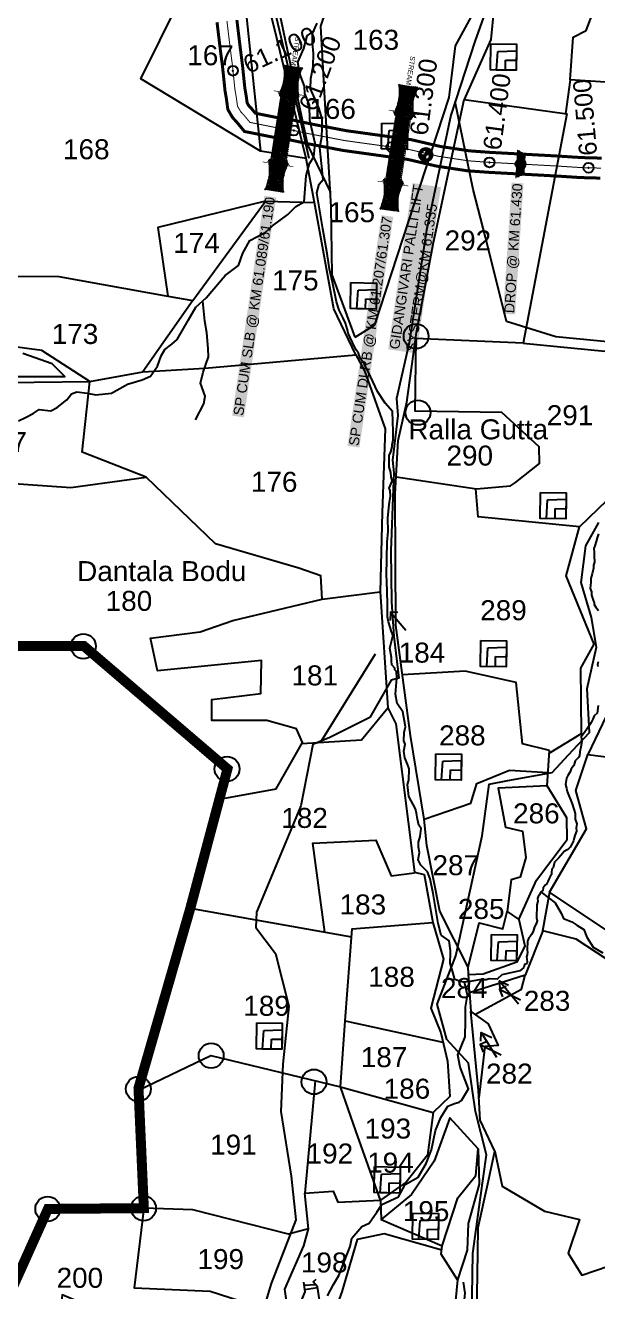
# Model space of a CAD drawing. Header units: inches. Extents: x 215816 to 245985, y 1583903 to 1595496.
# Drawn here: x 217720 to 218293, y 1588146 to 1589412 of the extents above; entities that cross this region are included whole.
import ezdxf
from ezdxf.enums import TextEntityAlignment as Align

# ---------------------------------------------------------------- set-up
doc = ezdxf.new("R2010")
doc.units = ezdxf.units.IN
doc.header["$MEASUREMENT"] = 0
doc.header["$PDMODE"] = 32
doc.header["$PDSIZE"] = 10
for name, pattern in [('ACAD_ISO02W100', [15, 12, -3]), ('ACAD_ISO03W100', [30, 12, -18]), ('HIDDEN2', [0.1875, 0.125, -0.0625])]:
    doc.linetypes.add(name, pattern=pattern)
for name, color, linetype in [('BOUNDRY STONES', 240, 'Continuous'), ('CANAL1', 7, 'Continuous'), ('CSMark', 72, 'Continuous'), ('PLOTS', 7, 'Continuous'), ('PLOTS NO', 7, 'Continuous'), ('ROADS', 1, 'Continuous'), ('STREAMS', 4, 'Continuous'), ('STRUCTURE', 5, 'Continuous'), ('text2', 7, 'Continuous'), ('VILLAGE', 7, 'Continuous'), ('VILLAGE BOUNDRY', 5, 'Continuous'), ('wells', 7, 'Continuous')]:
    doc.layers.add(name, color=color, linetype=linetype)
doc.styles.get("Standard").update_dxf_attribs({"font": 'arial.ttf'})
doc.dimstyles.get("Standard").update_dxf_attribs({"dimtxt": 0.18, "dimasz": 0.18, "dimexe": 0.18, "dimexo": 0.0625, "dimgap": 0.09, "dimtad": 0, "dimtih": 1, "dimtoh": 1, "dimdec": 4, "dimzin": 0, "dimdsep": 46, "dimtxsty": 'Standard', "dimcen": 0.09, "dimadec": 0, "dimazin": 0, "dimtfac": 1, "dimtdec": 4, "dimtofl": 0, "dimtmove": 0, "dimatfit": 3, "dimfxl": 1, "dimtolj": 1, "dimtzin": 0, "dimarcsym": 0})

# ---------------------------------------------------------------- blocks, each defined once
blk = doc.blocks.new('DROP')
h = blk.add_hatch()
h.set_pattern_fill('ANSI31', color=1, scale=10, angle=45)
h.set_pattern_definition([(90, (-324.4107, -25.7687), (-1.25, 0), [])])
h.paths.add_polyline_path([(-9.9, -4.3), (-13.8, 4.1), (13.8, 4.1), (10.2, -4.3)])
at = {"layer": 'STRUCTURE', "color": 5, "const_width": 0.49}
blk.add_lwpolyline([(-9.9, -4.3), (-13.8, 4.1), (13.8, 4.1), (10.2, -4.3), (-9.9, -4.3)], dxfattribs=at)
at = {"layer": 'STRUCTURE', "color": 5}
blk.add_circle((0, 0), 1.33, dxfattribs=at)
blk = doc.blocks.new('VBV BVB')
at = {"layer": 'wells'}
for points in [[(18263.9, 9973.8), (18300.3, 9973.8), (18300.3, 9936.9), (18263.9, 9936.9)], [(18274.1, 9963.3), (18300.3, 9964.6), (18300.3, 9936.9), (18272.6, 9936.9)], [(18285.1, 9951.1), (18300.3, 9951.1), (18300.3, 9936.9), (18285.1, 9936.9)]]:
    blk.add_lwpolyline(points, close=True, dxfattribs=at)
blk = doc.blocks.new('gdggfg')
at = {"layer": 'PLOTS NO'}
for points in [[(18501.3, 7805), (18515.5, 7835.3)], [(18497.2, 7814.7), (18501.3, 7805), (18512.2, 7809.6)]]:
    blk.add_lwpolyline(points, dxfattribs=at)
blk = doc.blocks.new('PUMP')
at = {"layer": 'text2', "linetype": 'Continuous'}
h = blk.add_hatch(color=5, dxfattribs=at)
h.dxf.hatch_style = 1
edge = h.paths.add_edge_path(flags=17)
edge.add_arc((0, 0), 10.1, 0, 360)
edge = h.paths.add_edge_path()
edge.add_arc((0, 0), 13.4, 0, 360)
h = blk.add_hatch(dxfattribs=at)
h.set_pattern_fill('ANSI37', color=1, scale=10)
h.set_pattern_definition([(45, (-205292.2248, -1596949.1993), (-0.8838834765, 0.8838834765), []), (135, (-205292.2248, -1596949.1993), (-0.8838834765, -0.8838834765), [])])
h.paths.add_polyline_path([(0, 10.1), (0, 0), (10.1, 0, 0.414214)])
h.paths.add_polyline_path([(0, 0), (-10.1, 0, 0.414214), (0, -10.1)])
at = {"layer": 'text2', "color": 5, "linetype": 'Continuous'}
for radius in [13.4, 10.1]:
    blk.add_circle((0, 0), radius, dxfattribs=at)
at = {"layer": 'text2', "linetype": 'Continuous'}
blk.add_circle((0, 0), 1.3, dxfattribs=at)
blk = doc.blocks.new('SLB')
at = {"layer": 'STRUCTURE'}
h = blk.add_hatch(dxfattribs=at)
h.set_pattern_fill('DOTS', color=6, scale=20, angle=320.3722, style=0)
h.set_pattern_definition([(320.372247934, (-159.4327, -72.9564), (1.2786241598, 0.5641323054), [0, -1.25])])
h.paths.add_polyline_path([(769699.5, 1706871.1), (769699.5, 1706861.1), (769729.1, 1706861.1), (769732.1, 1706863.1), (769792.1, 1706863.1), (769795.1, 1706861.1), (769824.7, 1706861.1), (769824.7, 1706871.1), (769795.1, 1706871.1), (769792.1, 1706869.1), (769732.1, 1706869.1), (769729.1, 1706871.1)])
at = {"layer": 'STRUCTURE', "color": 6, "linetype": 'ACAD_ISO02W100', "ltscale": 0.5, "const_width": 0.5}
for points in [[(769699.5, 1706871.1), (769729.1, 1706871.1)], [(769795.1, 1706871.1), (769824.7, 1706871.1)], [(769699.5, 1706861.1), (769729.1, 1706861.1)], [(769795.1, 1706861.1), (769824.7, 1706861.1)]]:
    blk.add_lwpolyline(points, dxfattribs=at)
at = {"layer": 'STRUCTURE', "color": 6, "const_width": 0.628}
for points in [[(769726.1, 1706877.1), (769726.1, 1706873.1), (769732.1, 1706869.1), (769792.1, 1706869.1), (769798.1, 1706873.1), (769798.1, 1706877.1)], [(769726.1, 1706855.1), (769726.1, 1706859.1), (769732.1, 1706863.1), (769792.1, 1706863.1), (769798.1, 1706859.1), (769798.1, 1706855.1)]]:
    blk.add_lwpolyline(points, dxfattribs=at)
at = {"layer": 'STRUCTURE', "color": 6}
blk.add_lwpolyline([(769732.1, 1706863.1), (769792.1, 1706863.1)], dxfattribs=at)
blk.add_lwpolyline([(769732.1, 1706863.1), (769792.1, 1706863.1)], dxfattribs=at)
at = {"layer": 'STRUCTURE', "color": 0}
blk.add_circle((769762.1, 1706866.1), 1.24, dxfattribs=at)
for points in [[(769703.8, 1706866), (769726.7, 1706866)], [(769818.6, 1706865.8), (769795.7, 1706865.8)]]:
    blk.add_leader(points, dimstyle='Standard', override={"dimasz": 10, "dimgap": 0.09, "dimtad": 0}, dxfattribs=at)
blk = doc.blocks.new('SP')
at = {"layer": 'STRUCTURE'}
h = blk.add_hatch(dxfattribs=at)
h.set_pattern_fill('DASH', color=256, scale=8, style=0)
edge = h.paths.add_edge_path()
edge.add_spline(control_points=[(769825.7, 1706742.1), (769825.3, 1706741.8), (769823.8, 1706740.8), (769820.9, 1706740.3), (769817, 1706739.7), (769811.4, 1706738.9), (769804, 1706739.7), (769798.4, 1706741), (769795.6, 1706741.6)], knot_values=[0, 0, 0, 0, 1.613557, 5.24513, 8.624976, 13.470124, 22.190216, 30.746377, 30.746377, 30.746377, 30.746377], degree=3, periodic=0)
edge.add_line((769795.6, 1706741.6), (769792.6, 1706739.6))
edge.add_line((769792.6, 1706739.6), (769732.6, 1706739.6))
edge.add_line((769732.6, 1706739.6), (769729.6, 1706741.6))
edge.add_spline(control_points=[(769729.6, 1706741.6), (769726.9, 1706740.9), (769721.3, 1706739.5), (769713.9, 1706738.5), (769708.3, 1706739.1), (769704.4, 1706739.6), (769701.5, 1706740), (769700, 1706741), (769699.5, 1706741.3)], knot_values=[0, 0, 0, 0, 8.556161, 17.276253, 22.121402, 25.501247, 29.13282, 30.746377, 30.746377, 30.746377, 30.746377], degree=3, periodic=0)
edge.add_line((769699.5, 1706741.3), (769699.5, 1706722.1))
edge.add_spline(control_points=[(769699.5, 1706722.1), (769700, 1706722.4), (769701.4, 1706723.4), (769704.3, 1706724), (769708.2, 1706724.5), (769713.8, 1706725.3), (769721.2, 1706724.5), (769726.8, 1706723.3), (769729.6, 1706722.6)], knot_values=[0, 0, 0, 0, 1.613557, 5.24513, 8.624976, 13.470124, 22.190216, 30.746377, 30.746377, 30.746377, 30.746377], degree=3, periodic=0)
edge.add_line((769729.6, 1706722.6), (769732.6, 1706724.6))
edge.add_line((769732.6, 1706724.6), (769792.6, 1706724.6))
edge.add_line((769792.6, 1706724.6), (769795.6, 1706722.6))
edge.add_spline(control_points=[(769795.6, 1706722.6), (769798.4, 1706723.3), (769803.9, 1706724.8), (769811.3, 1706725.8), (769817, 1706725.1), (769820.9, 1706724.7), (769823.8, 1706724.2), (769825.2, 1706723.3), (769825.7, 1706723)], knot_values=[0, 0, 0, 0, 8.556161, 17.276253, 22.121402, 25.501247, 29.13282, 30.746377, 30.746377, 30.746377, 30.746377], degree=3, periodic=0)
edge.add_line((769825.7, 1706723), (769825.7, 1706742.1))
h.paths.add_polyline_path([(769764.2, 1706732.1, -1), (769761.1, 1706732.1, -1)], flags=0)
h.paths.add_polyline_path([(769761.1, 1706732.1, 1), (769764.2, 1706732.1, 1)], flags=16)
at = {"layer": 'STRUCTURE', "const_width": 0.628}
for points in [[(769726.6, 1706747.6), (769726.6, 1706743.6), (769732.6, 1706739.6), (769792.6, 1706739.6), (769798.6, 1706743.6), (769798.6, 1706747.6)], [(769726.6, 1706716.6), (769726.6, 1706720.6), (769732.6, 1706724.6), (769792.6, 1706724.6), (769798.6, 1706720.6), (769798.6, 1706716.6)]]:
    blk.add_lwpolyline(points, dxfattribs=at)
at = {"layer": 'STRUCTURE', "color": 3}
blk.add_lwpolyline([(769732.6, 1706724.6), (769792.6, 1706724.6)], dxfattribs=at)
blk.add_lwpolyline([(769732.6, 1706724.6), (769792.6, 1706724.6)], dxfattribs=at)
at = {"layer": 'STRUCTURE', "color": 0}
blk.add_circle((769762.6, 1706732.1), 1.55, dxfattribs=at)
at = {"layer": 'STRUCTURE'}
for points in [[(769699.5, 1706741.3), (769700.9, 1706740.5), (769704.4, 1706739.6), (769707.8, 1706739.2), (769712.6, 1706738.8), (769721.3, 1706739.7), (769729.6, 1706741.6)], [(769825.7, 1706742.1), (769824.3, 1706741.3), (769820.8, 1706740.3), (769817.5, 1706739.8), (769812.7, 1706739.2), (769804, 1706739.9), (769795.6, 1706741.6)], [(769699.5, 1706722.1), (769700.9, 1706723), (769704.4, 1706724), (769707.7, 1706724.5), (769712.5, 1706725), (769721.2, 1706724.4), (769729.6, 1706722.6)], [(769825.7, 1706723), (769824.3, 1706723.8), (769820.8, 1706724.7), (769817.4, 1706725.1), (769812.6, 1706725.5), (769803.9, 1706724.6), (769795.6, 1706722.6)]]:
    blk.add_spline(points, degree=3, dxfattribs=at)
at = {"layer": 'STRUCTURE', "color": 0}
blk.add_text('STREAM', height=5, dxfattribs=at).set_placement((769684.3, 1706732.1), align=Align.MIDDLE_CENTER)
for points in [[(769727.4, 1706732.1), (769700.8, 1706732.1)], [(769824.4, 1706732.1), (769800.5, 1706732.1)]]:
    blk.add_leader(points, dimstyle='Standard', override={"dimasz": 10, "dimgap": 0.09, "dimtad": 0}, dxfattribs=at)

msp = doc.modelspace()

# ---------------------------------------------------------------- linework, layer by layer
at = {"color": 3}
for p in [(217978.79293, 1589308.93794), (217988.92804, 1589307.17552), (218093.81222, 1589289.64341), (218121, 1589283, 13), (218215.81729, 1589273.64122), (218215.81729, 1589273.64122)]:
    msp.add_point(p, dxfattribs=at)
at = {"layer": 'BOUNDRY STONES'}
for centre in [(218111.31161, 1589101.54556), (218113.1531, 1589025.23408), (217778.54745, 1588791.57798), (217922.16194, 1588668.9387), (217906.30444, 1588382.34575), (218009.15473, 1588356.15999), (217833.53096, 1588349.04613), (217742.86447, 1588229.08658), (217838.64681, 1588229.82135)]:
    msp.add_circle(centre, 12.44164, dxfattribs=at)
at = {"layer": 'CANAL1', "color": 1, "ltscale": 4, "const_width": 3}
for points in [[(217932.02998, 1589417.61356), (217935.02902, 1589392.69195), (217937.67476, 1589371.97983), (217939.99334, 1589349.50587), (217941.3412, 1589341.77775), (217942.27365, 1589334.81928), (217943.92972, 1589331.99976), (217946.82646, 1589328.89107), (217950.53945, 1589324.39929), (217971.91126, 1589320.13073), (217987.19724, 1589317.76051), (218007.92141, 1589313.38984), (218041.64707, 1589306.95968), (218106.39359, 1589297.9972), (218135.52483, 1589291.2245), (218164.47451, 1589286.83402), (218184.93177, 1589285.33615), (218252.27855, 1589281.67255), (218276.55257, 1589280.11123), (218296.89676, 1589279.55575)], [(217912.15202, 1589415.40044), (217915.18098, 1589390.23005), (217917.80524, 1589369.68617), (217920.17066, 1589346.75813), (217921.5708, 1589338.73025), (217922.98635, 1589328.16672), (217927.79828, 1589319.97424), (217931.78954, 1589315.69093), (217939.65255, 1589306.17871), (217968.41874, 1589300.43327), (217983.59876, 1589298.07949), (218003.98459, 1589293.78016), (218038.40093, 1589287.21832), (218102.75041, 1589278.3108), (218131.75517, 1589271.5675), (218162.24149, 1589266.94398), (218183.65823, 1589265.37585), (218251.09345, 1589261.70745), (218275.63743, 1589260.12877), (218295.65324, 1589259.58225)]]:
    msp.add_lwpolyline(points, dxfattribs=at)
at = {"layer": 'CANAL1', "color": 1, "linetype": 'HIDDEN2', "ltscale": 40, "const_width": 1}
msp.add_lwpolyline([(217922.091, 1589416.507), (217925.105, 1589391.461), (217927.74, 1589370.833), (217930.082, 1589348.132), (217931.456, 1589340.254), (217932.63, 1589331.493), (217935.864, 1589325.987), (217939.308, 1589322.291), (217945.096, 1589315.289), (217970.165, 1589310.282), (217985.398, 1589307.92), (217988.92804, 1589307.17552), (218005.953, 1589303.585), (218040.024, 1589297.089), (218104.572, 1589288.154), (218133.64, 1589281.396), (218163.358, 1589276.889), (218184.295, 1589275.356), (218251.686, 1589271.69), (218276.095, 1589270.12), (218296.275, 1589269.569)], dxfattribs=at)
at = {"layer": 'PLOTS'}
for points in [[(218050.51018, 1589100.63586), (218070.03912, 1589112.84334), (218114.96907, 1589250.48858), (218144.24725, 1589340.18376), (218150.66296, 1589391.70669), (218184.99778, 1589455.25581), (218198.0439, 1589552.19987), (218217.51695, 1589562.14488)], [(218265.54238, 1589357.73263), (218268.3555, 1589400.51565), (218281.48974, 1589406.97483), (218327.01889, 1589526.82545), (218333.95917, 1589545.09499), (218217.51695, 1589562.14488), (218188.98237, 1589428.65095), (218186.22565, 1589398.26825), (218159.46848, 1589338.1225)], [(217960.49333, 1589236.48916), (218009.67456, 1589235.32287), (218001.35441, 1589279.32257), (217955.69473, 1589286.39643), (217836.02772, 1589358.76609), (217893.40094, 1589474.78409), (217935.99476, 1589474.71006), (217955.69473, 1589286.39643)], [(218001.35441, 1589279.32257), (217972.00606, 1589399.45849), (217953.44353, 1589475.44324), (217935.99476, 1589474.71006)], [(218050.51018, 1589100.63586), (218027.24511, 1589163.00732), (218026.33359, 1589230.74776), (218019.72265, 1589345.24629), (218015.9084, 1589411.30758), (218031.37571, 1589456.84513), (217963.73134, 1589476.35752), (217982.38678, 1589388.06675), (218002.52426, 1589292.76194), (218025.50766, 1589245.05247)], [(218218.27515, 1589094.59468), (218317.17604, 1589084.98715), (218364.76294, 1589100.74793), (218366.53627, 1589198.91583), (218414.29163, 1589274.26782), (218462.8982, 1589306.83611), (218477.51043, 1589343.79504), (218265.54238, 1589357.73263), (218260.82378, 1589323.96104)], [(218164.82673, 1588445.00777), (218163.31875, 1588470.83884), (218134.94237, 1588526.71392), (218121.9419, 1588592.376), (218119.36797, 1588618.59974), (218105.65729, 1588702.47497), (218093.07188, 1588797.6752), (218091.07943, 1588812.74676), (218090.24697, 1588943.97368), (218093.44031, 1588997.25188), (218102.03, 1589035.51195), (218111.55542, 1589105.20227), (218128.696, 1589195.06692), (218159.46848, 1589338.1225), (218262.21715, 1589323.76636), (218218.27515, 1589094.59468), (218110.74588, 1589099.27946)], [(217888.00668, 1589137.08756), (217960.49333, 1589236.48916), (217852.82589, 1589210.21372), (217863.09327, 1589141.56852)], [(218050.87829, 1589083.03438), (218029.14639, 1589129.04868), (218009.67456, 1589235.32287)], [(217578.57676, 1589108.51218), (217583.04239, 1589124.771), (217634.75518, 1589140.06604), (217664.96232, 1589161.40179), (217753.97328, 1589161.195), (217863.09327, 1589141.56852), (217888.00668, 1589137.08756), (217838.02804, 1589066.00693)], [(218017.41225, 1588838.81966), (218016.04853, 1588862.07755), (217994.15824, 1588869.68442), (217910.57995, 1588894.09963), (217841.26274, 1588960.63033), (217777.14024, 1588985.6167), (217785.04405, 1589056.27798), (217736.91069, 1589087.30075), (217541.23932, 1589113.51414), (217497.49962, 1589105.89627), (217402.42867, 1589094.77018), (217394.1682, 1589068.4245), (217308.03291, 1589076.39734), (217289.26514, 1589114.02498)], [(218091.27242, 1588961.08252), (218171.64807, 1588949.13088), (218205.68303, 1588952.09826), (218210.90005, 1588955.22509), (218234.81645, 1588974.33636), (218234.55958, 1588991.08003), (218197.10715, 1589025.33339), (218110.41692, 1589026.55371), (218111.44024, 1589099.24921)], [(218274.67374, 1588911.02717), (218311.70682, 1588946.4815), (218346.30236, 1589094.63379)], [(217614.31597, 1589053.68965), (217729.13786, 1589055.43041), (217785.04405, 1589056.27798), (217838.02804, 1589066.00693), (217900.0218, 1589069.71977), (218050.87829, 1589083.03438), (218059.82704, 1589066.85933), (218080.50345, 1589008.98832), (218077.24293, 1588925.16383), (218075.29645, 1588846.03674), (218083.0588, 1588730.15838), (218091.17363, 1588713.99516), (218103.36503, 1588616.20102), (218109.65819, 1588565.72), (218119.52892, 1588563.54498), (218128.03417, 1588515.43397), (218138.57967, 1588478.95751), (218126.2075, 1588429.73406), (218135.88189, 1588405.32055), (218142.57249, 1588376.88005), (218145.20162, 1588341.41019), (218128.49869, 1588325.52786), (218122.6836, 1588282.82139), (218101.44775, 1588255.81616), (218075.54513, 1588238.04748), (218051.05378, 1588307.30142), (218035.54009, 1588351.16934), (218128.49869, 1588325.52786)], [(217656.50281, 1588957.82454), (217765.75167, 1588950.28612), (217841.26274, 1588960.63033)], [(218244.58133, 1588684.70783), (218276.72621, 1588704.28794), (218276.16083, 1588769.57958), (218289.3603, 1588793.70752), (218261.36934, 1588861.858), (218274.67374, 1588911.02717), (218173.36222, 1588920.86102), (218170.90315, 1588949.06594)], [(217914.52324, 1588638.7198), (217971.38361, 1588648.93878), (217997.61697, 1588695.46945), (217991.67963, 1588709.15964), (217961.98932, 1588717.3942), (217907.02674, 1588717.32286), (217906.99962, 1588738.21036), (217955.81814, 1588744.5225), (217956.70174, 1588777.25545), (217852.76288, 1588766.88799), (217845.61234, 1588799.5228), (217895.3804, 1588806.00504), (217927.90504, 1588817.47475), (218017.41225, 1588838.81966), (218075.29645, 1588846.03674)], [(218244.74704, 1588687.3341), (218217.66921, 1588694.15526), (218211.33068, 1588755.46761), (218160.51799, 1588766.81622), (218097.6501, 1588763.04402)], [(218636.73989, 1588739.13118), (218487.35142, 1588747.59244), (218436.2657, 1588750.4859), (218391.59331, 1588753.01611), (218316.0827, 1588752.47148), (218283.09816, 1588683.36525)], [(217996.98914, 1588694.35587), (218056.6978, 1588698.15634), (218083.0588, 1588730.15838)], [(218214.14784, 1588518.45413), (218231.78632, 1588557.82816), (218262.54565, 1588598.44467), (218262.11075, 1588620.0751), (218242.51766, 1588652.0035), (218244.74704, 1588687.3341)], [(218244.63423, 1588545.79588), (218281.80172, 1588608.97211), (218271.00122, 1588647.27968), (218283.09816, 1588683.36525), (218350.74789, 1588674.8596), (218411.22822, 1588658.14636), (218475.26289, 1588661.2734), (218518.90035, 1588639.97373), (218534.25479, 1588621.12611), (218623.5311, 1588609.79829), (218619.74827, 1588579.98517), (218575.13823, 1588590.3374), (218540.7302, 1588562.11918), (218490.40671, 1588584.48038), (218441.01276, 1588601.28936), (218448.23182, 1588630.89742), (218451.44259, 1588660.11017)], [(218119.36797, 1588618.59974), (218166.0416, 1588634.78458), (218172.00667, 1588654.23621), (218204.61301, 1588667.87261), (218243.36472, 1588665.42736)], [(218242.51766, 1588652.0035), (218193.24543, 1588649.72968), (218200.61533, 1588610.80197), (218217.88048, 1588606.84964), (218220.96357, 1588580.51479), (218215.49005, 1588560.80892), (218206.54558, 1588558.21464), (218202.32743, 1588526.40587)], [(218019.83896, 1588505.79833), (218008.01111, 1588594.76368), (218070.96934, 1588597.67422), (218086.49733, 1588562.04362), (218109.75505, 1588564.94302)], [(218340.2297, 1588482.26139), (218244.63423, 1588545.79588), (218237.3483, 1588504.95838)], [(217885.44314, 1588529.72404), (218046.76721, 1588501.00445)], [(218163.31875, 1588470.83884), (218174.50969, 1588515.05549), (218197.95304, 1588509.12213), (218202.32743, 1588526.40587), (218214.14784, 1588518.45413), (218220.21105, 1588492.15638), (218212.06486, 1588475.95019), (218178.24236, 1588463.81466), (218163.77811, 1588462.97026)], [(218040.49131, 1588417.24742), (218047.37351, 1588509.09599), (218128.03417, 1588515.43397)], [(218190.07558, 1588286.73455), (218197.26801, 1588251.82007), (218239.6373, 1588226.82655), (218274.67403, 1588218.5262), (218263.46639, 1588184.92854), (218277.06948, 1588162.77965), (218304.29897, 1588172.15519), (218364.93173, 1588195.94275), (218429.12996, 1588195.52697), (218435.34431, 1588267.50831), (218412.83725, 1588316.13151), (218393.74767, 1588382.64227), (218346.73058, 1588406.96934), (218312.20621, 1588472.00488), (218271.32875, 1588498.9292), (218238.24463, 1588507.20197), (218220.49231, 1588462.76601), (218164.82673, 1588445.00777), (218165.90274, 1588426.57625)], [(218170.17253, 1588423.53645), (218216.876, 1588448.66658), (218220.49231, 1588462.76601)], [(218009.42704, 1588031.50963), (218049.87796, 1588001.63587), (218083.01662, 1588005.11145), (218170.55673, 1588014.29265), (218172.43545, 1588143.67731), (218173.04071, 1588185.35992), (218173.40445, 1588210.41062), (218182.98992, 1588254.29492), (218190.07558, 1588286.73455), (218175.5583, 1588317.91028), (218173.77294, 1588347.40562), (218165.90274, 1588426.57625), (218183.47683, 1588414.06469), (218193.47212, 1588392.46176), (218180.09191, 1588391.55507), (218174.21031, 1588340.17991)], [(218035.54009, 1588351.16934), (218040.49131, 1588417.24742), (218138.14706, 1588395.69173)], [(217833.70112, 1588347.71757), (217905.9888, 1588382.49853), (218035.54009, 1588351.16934)], [(218010.37976, 1588357.25383), (218000.08527, 1588244.89928), (218028.25099, 1588247.02087), (218033.13564, 1588236.04045), (218075.54513, 1588238.04748), (218076.46522, 1588218.60557), (218137.50344, 1588192.12621), (218152.94777, 1588240.19477), (218171.10753, 1588262.39204), (218173.37485, 1588289.21959), (218145.03703, 1588320.13576), (218129.52094, 1588276.91732), (218106.78237, 1588243.60925), (218076.46522, 1588218.60557)], [(218173.37485, 1588289.21959), (218174.40951, 1588253.9797), (218163.43082, 1588214.54869), (218162.35967, 1588187.82616), (218152.56, 1588158.1014), (218136.4022, 1588183.82589), (218137.50344, 1588192.12621)], [(217983.97693, 1588120.80981), (217980.0076, 1588148.77213), (217999.16368, 1588192.32435), (218003.54713, 1588209.26811), (218000.08527, 1588244.89928)], [(217838.94211, 1588229.89775), (217829.28413, 1588150.23979), (217905.15282, 1588146.7736), (217964.44229, 1588127.84332), (217983.97693, 1588120.80981), (217962.67168, 1588110.76306)], [(218003.54713, 1588209.26811), (217983.61924, 1588203.88014), (217887.97597, 1588228.33653), (217838.94211, 1588229.89775)], [(218136.95282, 1588187.97605), (218079.28219, 1588204.30093), (218052.34107, 1588198.68419), (218036.97062, 1588146.26917), (218026.03107, 1588115.96781), (218007.13948, 1588091.29601), (218009.42704, 1588031.50963), (217990.16052, 1588038.32184), (217990.87973, 1588089.41354), (217962.67168, 1588110.76306), (217903.19381, 1588128.22541), (217847.29393, 1588105.39893), (217757.15145, 1588143.3249), (217754.45799, 1588116.65362), (217764.79263, 1588085.57451), (217687.7615, 1588106.18954)], [(218152.56, 1588158.1014), (218144.00127, 1588068.99397), (218121.26059, 1588026.90595), (218088.76112, 1588005.71393)]]:
    msp.add_lwpolyline(points, dxfattribs=at)
at = {"layer": 'PLOTS NO'}
for points in [[(218195.70021, 1588446.09194), (218194.63879, 1588457.22621), (218203.80002, 1588452.92748)], [(218194.63879, 1588457.22621), (218213.7994, 1588434.02296)], [(218175.92867, 1588396.76249), (218176.25369, 1588405.45759), (218187.12416, 1588400.44893)], [(218176.25369, 1588405.45759), (218191.71271, 1588380.96186)]]:
    msp.add_lwpolyline(points, dxfattribs=at)
at = {"layer": 'ROADS', "color": 1}
for points in [[(217703.72565, 1589848.88968), (217759.33381, 1589788.3606), (217827.54442, 1589716.23779), (217882.14154, 1589661.34066), (217914.98408, 1589612.98652), (217933.38935, 1589569.16201), (217938.22916, 1589545.02315), (217959.56188, 1589469.86962), (217980.90841, 1589379.93484), (217995.92463, 1589315.06739), (218004.12827, 1589279.62912)], [(218192.15875, 1589458.18363), (218170.03644, 1589396.19886), (218146.11142, 1589322.5292), (218121.72906, 1589207.60927), (218104.37507, 1589095.01746), (218091.75917, 1589039.22311), (218093.1834, 1589022.43165), (218087.78206, 1588977.7168), (218089.11202, 1588965.06205), (218088.40521, 1588948.99528), (218086.09164, 1588887.02352), (218086.69734, 1588836.15431), (218088.97238, 1588801.45779), (218094.15429, 1588759.77272), (218086.48377, 1588757.68772), (218065.11983, 1588720.4083), (218025.02703, 1588700.47444), (218008.09123, 1588693.36086), (217996.03086, 1588632.03576), (217976.05903, 1588583.97677), (217951.59895, 1588525.62149), (217951.07396, 1588510.41049), (217970.61812, 1588484.49107), (217983.87295, 1588431.81645), (217978.08248, 1588373.93821), (217975.85897, 1588326.45079), (217986.47235, 1588261.74245), (217990.83587, 1588218.19981), (217966.29975, 1588154.66767), (217954.87939, 1588117.03554)], [(218326.7776, 1589093.47425), (218251.22187, 1589100.95447), (218201.89621, 1589116.34497), (218180.61009, 1589200.38454), (218168.46608, 1589248.33023), (218150.38923, 1589335.70136)], [(217637.13464, 1589061.29377), (217759.84798, 1589061.26359), (217747.10999, 1589074.00182), (217718.02067, 1589084.25484)], [(218166.7034, 1588100.85805), (218168.11754, 1588184.64531), (218175.78704, 1588240.5501), (218181.64868, 1588283.27699), (218170.73255, 1588326.60671), (218163.60155, 1588374.90907), (218142.14926, 1588398.58837), (218132.54289, 1588433.66203), (218151.10859, 1588482.10347), (218177.50191, 1588602.02352), (218184.32157, 1588653.82193), (218203.02639, 1588657.28435), (218247.51036, 1588665.51872), (218268.18457, 1588687.71698), (218284.75233, 1588705.50608), (218282.52677, 1588749.40456), (218291.80319, 1588790.68203), (218286.62416, 1588820.35425), (218276.54227, 1588855.18732), (218280.99859, 1588891.96843), (218293.98684, 1588915.3078)], [(218016.55913, 1588696.91765), (218070.84349, 1588784.06375)]]:
    msp.add_lwpolyline(points, dxfattribs=at)
at = {"layer": 'STREAMS', "color": 4}
for points in [[(217713.58808, 1589016.8839), (217720.67914, 1589020.19069), (217728.23447, 1589024.17228), (217734.20238, 1589028.4033), (217745.77381, 1589027.1049), (217752.40737, 1589030.19096), (217761.8314, 1589037.78001), (217766.69215, 1589044.07054), (217771.94647, 1589046.0406), (217782.37858, 1589044.53107), (217790.76598, 1589043.05032), (217806.46839, 1589044.64622), (217820.21238, 1589052.40146), (217822.50361, 1589053.73188), (217837.33578, 1589058.0652), (217845.56616, 1589061.58312), (217852.52295, 1589071.47792), (217856.30512, 1589081.87158), (217859.8026, 1589088.18139), (217866.92261, 1589093.53178), (217872.21547, 1589098.22647), (217883.62967, 1589118.05125), (217891.07912, 1589130.66447), (217901.20697, 1589139.83329), (217920.2412, 1589162.20038), (217933.79, 1589172.22947), (217937.82507, 1589184.4365), (217944.82323, 1589197.28307), (217960.16084, 1589205.24305), (217967.75132, 1589211.72232), (217982.90954, 1589223.09143), (217990.9767, 1589231.15376), (217999.22324, 1589235.80696), (218001.18123, 1589261.89672), (218004.53467, 1589274.11335), (218008.94733, 1589280.86444), (218010.49918, 1589294.24193), (218005.14564, 1589317.39865), (218004.67496, 1589332.39437), (217999.84258, 1589344.27197), (217999.71771, 1589351.54119), (217995.11906, 1589363.86975), (217993.01002, 1589375.48193), (217998.88503, 1589389.25273), (218002.24486, 1589401.92352), (218009.81616, 1589407.04039)], [(218293.37914, 1588732.27566), (218292.46946, 1588724.84654), (218289.41157, 1588722.07381), (218287.95504, 1588718.67505), (218286.49833, 1588715.27629), (218284.85185, 1588712.68478), (218281.97824, 1588708.70256), (218279.91788, 1588705.31238), (218276.43779, 1588701.13754), (218276.9735, 1588696.30285), (218276.08931, 1588690.68367), (218275.01817, 1588686.07267), (218274.76594, 1588682.45588), (218274.13681, 1588680.65452), (218270.26284, 1588677.08872), (218268.99042, 1588672.48056), (218266.32376, 1588668.89775), (218265.47919, 1588666.09378), (218263.21207, 1588662.30419), (218261.76669, 1588659.70984), (218260.87418, 1588653.48729), (218261.82643, 1588649.65238), (218262.38479, 1588646.42642), (218267.43175, 1588633.95273), (218270.51808, 1588624.45606), (218270.43882, 1588618.82554), (218271.98056, 1588613.97669), (218271.32312, 1588610.16444), (218271.67756, 1588606.74019), (218270.2067, 1588602.33599), (218269.56907, 1588599.93143), (218268.72451, 1588597.12746), (218266.85712, 1588593.13108), (218265.41456, 1588590.73785), (218264.18744, 1588589.34716), (218262.56077, 1588588.16324), (218259.31574, 1588586.3988), (218256.03976, 1588582.42224), (218253.78963, 1588579.83922), (218249.70588, 1588575.67296), (218248.48616, 1588570.11508), (218247.07831, 1588568.6229), (218246.65405, 1588565.3529), (218246.62745, 1588563.46332), (218245.46639, 1588561.58962), (218244.16686, 1588558.83598), (218242.99693, 1588556.33248), (218242.59926, 1588554.95206), (218241.95482, 1588553.95316), (218240.29841, 1588552.71645), (218238.49645, 1588550.09586), (218237.95323, 1588547.33157), (218236.17077, 1588546.09663), (218234.61559, 1588543.09453), (218233.45984, 1588541.5988), (218232.67339, 1588539.46794), (218233.14036, 1588536.81541), (218232.08051, 1588533.17632), (218232.15159, 1588529.26934), (218231.82324, 1588523.85598), (218231.64221, 1588519.95263), (218232.27516, 1588517.18823), (218231.34619, 1588514.1637), (218229.78385, 1588511.14809), (218228.32513, 1588506.48563), (218226.63815, 1588503.59836), (218225.33988, 1588501.33839), (218223.92748, 1588499.96606), (218222.86816, 1588496.69028), (218222.83966, 1588494.66552), (218222.52411, 1588490.24015), (218222.48849, 1588487.70931), (218222.58659, 1588485.68286), (218222.55096, 1588483.15203), (218221.88767, 1588481.00971), (218222.24075, 1588479.10626), (218222.57247, 1588475.68422), (218221.9163, 1588474.04815), (218219.6264, 1588473.32094), (218219.07902, 1588470.41763), (218215.03848, 1588466.97395), (218197.07142, 1588463.06728), (218192.42278, 1588458.87349), (218184.55638, 1588458.98423), (218181.26483, 1588458.04765), (218174.70941, 1588458.13993), (218167.15244, 1588456.93582), (218158.93972, 1588455.74085), (218155.67123, 1588456.44219), (218150.12693, 1588458.48597), (218147.93393, 1588465.72471), (218145.44091, 1588474.9335), (218145.57924, 1588484.76049), (218145.61613, 1588487.38104), (218144.4433, 1588497.22649), (218136.32759, 1588502.91045), (218133.53897, 1588514.4168), (218128.41154, 1588544.52392), (218125.53672, 1588559.13677), (218122.75744, 1588565.94897), (218115.87147, 1588572.81899), (218113.2744, 1588577.98659), (218114.61028, 1588585.35667), (218113.6617, 1588590.91158), (218113.72814, 1588595.63127), (218115.45154, 1588601.35386), (218116.38853, 1588609.55049), (218113.96789, 1588612.66324), (218112.82247, 1588618.83673), (218111.67435, 1588624.80495), (218110.70843, 1588629.12867), (218103.89757, 1588641.33397), (218102.81932, 1588653.55665), (218104.11206, 1588657.84858), (218104.27093, 1588669.13483), (218102.69466, 1588673.87765), (218100.11203, 1588680.07128), (218099.18077, 1588686.85747), (218100.51088, 1588693.81712), (218098.9115, 1588696.91831), (218099.23543, 1588705.32878), (218100.54821, 1588711.05715), (218098.1183, 1588726.07959), (218092.31901, 1588734.51864), (218090.64843, 1588743.79964), (218092.08231, 1588759.73441), (218091.76269, 1588766.33632), (218090.13586, 1588768.00865), (218090.15907, 1588769.65768), (218087.11163, 1588772.99928), (218086.54806, 1588776.92439), (218086.59449, 1588780.22253), (218084.86878, 1588789.52445), (218086.82372, 1588796.50674), (218087.92743, 1588801.64542), (218087.75311, 1588803.91578), (218086.54473, 1588805.99446), (218085.37098, 1588810.54672), (218083.79928, 1588816.13546), (218082.83757, 1588821.09705), (218082.66325, 1588823.36742), (218082.61661, 1588834.70738), (218082.09907, 1588856.56872), (218081.77365, 1588862.75839), (218082.4171, 1588895.66644), (218083.39219, 1588906.19106), (218082.96105, 1588919.62842), (218084.39623, 1588933.45267), (218085.74999, 1588941.49239), (218085.21125, 1588947.28575), (218084.41647, 1588949.56993), (218087.4094, 1588956.55336), (218086.23304, 1588961.11582), (218085.88073, 1588965.46009), (218084.50923, 1588970.85191), (218084.2587, 1588982.42699), (218085.96186, 1588985.9158), (218087.47877, 1588990.8537), (218087.50785, 1588992.91961), (218088.40442, 1588997.86623), (218088.31687, 1589006.33941), (218087.56609, 1589026.12928), (218080.4501, 1589034.70149), (218072.75466, 1589046.17469), (218063.30432, 1589066.23195), (218061.48212, 1589069.5787), (218059.66576, 1589073.34043), (218055.39277, 1589079.62752), (218053.79872, 1589084.42398), (218051.35652, 1589087.98698), (218049.52848, 1589090.91865), (218043.4888, 1589104.49549), (218042.70784, 1589108.03511), (218040.51424, 1589114.50056), (218038.50789, 1589119.51035), (218034.46579, 1589127.45474), (218031.67556, 1589135.79666), (218027.79203, 1589155.65672), (218024.65066, 1589168.56998), (218022.17312, 1589184.37992), (218017.94658, 1589208.72466), (218012.01587, 1589244.80006), (218014.42272, 1589253.48389), (218018.43532, 1589258.20142), (218014.94462, 1589290.07651), (218016.96255, 1589300.6339), (218017.30171, 1589309.96963), (218017.2167, 1589318.68863), (218014.04904, 1589329.73418), (218011.2296, 1589336.00089), (218005.80116, 1589348.73881), (218006.15492, 1589359.1121), (218008.39559, 1589371.0218), (218008.79007, 1589384.30044), (218007.69321, 1589394.90177), (218007.82175, 1589404.03284), (218012.33136, 1589414.55524)], [(217890.76284, 1589018.09812), (217898.97564, 1589033.95167), (217900.22587, 1589041.69058), (217895.61616, 1589054.75894), (217898.27746, 1589065.44368), (217903.74501, 1589080.87964), (217903.40749, 1589089.32525), (217901.8, 1589104.86081), (217899.90967, 1589116.52218), (217897.90988, 1589136.62587)], [(218293.88111, 1588903.81941), (218292.44911, 1588899.95985), (218291.27303, 1588896.47215), (218290.20976, 1588892.10681), (218289.16938, 1588889.36812), (218289.48861, 1588885.35878), (218289.3441, 1588883.9841), (218289.56274, 1588882.02097), (218289.84674, 1588875.50904), (218288.80284, 1588872.52015), (218288.76057, 1588869.51707), (218287.42923, 1588863.90401), (218286.11374, 1588859.41701), (218285.93224, 1588855.41472), (218285.89173, 1588852.53683), (218285.34503, 1588849.2906), (218286.67468, 1588845.89275), (218286.87758, 1588842.51085), (218287.71356, 1588839.62053), (218288.79804, 1588836.60168), (218289.40471, 1588835.21642), (218289.50518, 1588833.46292), (218290.97072, 1588830.81408), (218293.80291, 1588827.39516)], [(218293.33978, 1588775.87815), (218292.93073, 1588773.50603), (218293.02434, 1588771.25205)], [(218236.53935, 1588545.89372), (218250.40384, 1588535.00055), (218256.37625, 1588524.72792), (218258.84916, 1588519.3442), (218266.96043, 1588516.17338), (218272.01021, 1588512.79102), (218279.08413, 1588508.36135), (218282.03448, 1588500.67836), (218288.26515, 1588490.65682), (218298.12778, 1588485.16898)], [(218022.8313, 1588142.31835), (218028.65549, 1588153.56102), (218033.88121, 1588162.54723), (218045.2576, 1588191.51041), (218047.08066, 1588199.99734), (218057.10365, 1588211.65084), (218064.26189, 1588214.74975), (218071.89099, 1588226.01886), (218077.15568, 1588233.58836), (218093.82214, 1588241.07908), (218100.4018, 1588253.60724), (218113.31076, 1588260.89139), (218121.33047, 1588274.64363), (218126.8582, 1588288.2532), (218130.68499, 1588307.39719), (218136.20503, 1588320.47356), (218142.94747, 1588331.93298), (218149.56483, 1588334.50619), (218154.38619, 1588335.86033), (218156.72307, 1588337.60501), (218163.8059, 1588349.07419), (218155.29013, 1588370.80795), (218153.18616, 1588383.06652), (218160.27058, 1588401.16796), (218160.78331, 1588417.3712), (218160.68685, 1588430.739), (218162.85065, 1588442.93749), (218159.61654, 1588455.78067)], [(218116.12989, 1587883.57123), (218115.2321, 1587899.93099), (218110.91106, 1587913.52041), (218114.20699, 1587927.28445), (218110.16149, 1587960.42161), (218113.13197, 1587971.08994), (218116.92431, 1587980.05568), (218118.40162, 1587984.82621), (218117.6946, 1587994.70075), (218115.28777, 1588004.0356), (218120.78786, 1588014.10462), (218137.06998, 1588028.81328), (218139.16684, 1588037.52094), (218141.57726, 1588048.47901), (218142.2601, 1588056.92481), (218147.98667, 1588063.04479), (218154.59479, 1588071.68904), (218155.24833, 1588097.77822), (218160.42221, 1588144.77369), (218158.88503, 1588155.78734)]]:
    msp.add_lwpolyline(points, dxfattribs=at)
at = {"layer": 'text2', "color": 3, "linetype": 'Continuous'}
for p in [(217928.13956, 1589366.96006), (218086.77557, 1589290.61745), (218184.7157, 1589275.33311), (218283.8449, 1589269.90839)]:
    msp.add_point(p, dxfattribs=at)
at = {"layer": 'VILLAGE'}
for points in [[(217998.79748, 1588155.89667), (217999.94943, 1588146.13108), (217993.66186, 1588131.31971), (217995.47561, 1588116.21023)], [(217999.14053, 1588152.98851), (218010.55667, 1588153.70767)], [(218019.99921, 1588118.32727), (218015.43668, 1588133.95635), (218012.73068, 1588151.10177), (218008.38266, 1588156.31358), (218011.44913, 1588158.87182)], [(217999.67046, 1588148.49604), (218012.81453, 1588150.57051)]]:
    msp.add_lwpolyline(points, dxfattribs=at)
at = {"layer": 'VILLAGE BOUNDRY', "linetype": 'ACAD_ISO03W100', "const_width": 10}
msp.add_lwpolyline([(217706.60722, 1588791.9693), (217778.79076, 1588791.92543), (217922.59956, 1588668.99083), (217885.44314, 1588529.72404), (217833.60445, 1588349.89059), (217838.94211, 1588229.89775), (217743.04378, 1588229.13525), (217687.7615, 1588106.18954)], dxfattribs=at)

# ---------------------------------------------------------------- block references
at = {"rotation": 86.4508453015836}
msp.add_blockref('DROP', (218215.81729, 1589273.64122), dxfattribs=at)
msp.add_blockref('DROP', (218215.81729, 1589273.64122), dxfattribs=at)
at = {"layer": 'PLOTS NO', "xscale": 0.7040403779441005, "yscale": 0.7040403779441005, "zscale": 0.7040403779441005}
for p, rotation in [((218506.73218, 1602956.62464), 245.420106962219), ((213062.85599, 1601621.80657), 268.4112640850716), ((213043.65567, 1601566.64766), 268.4112640850716)]:
    msp.add_blockref('gdggfg', p, dxfattribs=dict(at, rotation=rotation))
at = {"layer": 'STRUCTURE', "color": 0}
for name, p, rotation in [('SP', (-1349842.98601, 2612736.46661), 261.1408016935705), ('SP', (-1349727.96673, 2612717.17208), 261.1408016935705), ('SLB', (-1356430.06083, 2602799.0712), 261.50391837814), ('SLB', (-1356315.04155, 2602779.77667), 261.50391837814)]:
    msp.add_blockref(name, p, dxfattribs=dict(at, rotation=rotation))
at = {"layer": 'text2', "color": 3, "linetype": 'Continuous', "xscale": 0.5, "yscale": 0.5, "zscale": 0.5}
msp.add_blockref('PUMP', (218121, 1589283, 13), dxfattribs=at)
at = {"layer": 'wells', "xscale": 0.7040403779441005, "yscale": 0.7040403779441005, "zscale": 0.7040403779441005, "rotation": 359.1935136976742}
for p in [(205229.96551, 1582553.40409), (205121.04483, 1582474.39249), (205090.07247, 1582314.7968), (205279.74279, 1582105.13688), (205220.06155, 1581957.19473), (205174.88918, 1581843.8145), (205230.53567, 1581663.31536), (204995.77432, 1581574.74557), (205113.67565, 1581431.1063), (205152.0437, 1581384.72612)]:
    msp.add_blockref('VBV BVB', p, dxfattribs=at)

# ---------------------------------------------------------------- texts
at = {"layer": 'CSMark', "color": 1}
for s, rotation, p in [('61.100', 24.82436508, (217939.84961, 1589371.65704)), ('61.200', 69.86255376, (218002.05214, 1589328.17352)), ('61.300', 82.38832061, (218113.61071, 1589302.61151)), ('61.400', 82.38832061, (218187.02722, 1589287.82733)), ('61.500', 94.91408746, (218283.56776, 1589282.0302))]:
    msp.add_text(s, height=18, rotation=rotation, dxfattribs=at).set_placement(p, align=Align.MIDDLE_LEFT)
at = {"layer": 'PLOTS NO'}
for s, p in [('163', (218047.71609, 1589387.86045)), ('167', (217882.37296, 1589372.39176)), ('166', (218004.44154, 1589318.75103)), ('168', (217758.06485, 1589278.43191)), ('165', (218023.64041, 1589215.48355)), ('174', (217868.29952, 1589184.7394)), ('292', (218139.82102, 1589187.29432)), ('175', (217967.20984, 1589147.32819)), ('173', (217746.81182, 1589093.76572)), ('291', (218241.99255, 1589012.57864)), ('Ralla Gutta', (218103.53157, 1588998.44703)), ('177', (217675.38591, 1588985.77059)), ('290', (218141.67712, 1588972.21537)), ('176', (217946.01959, 1588945.98755)), ('Dantala Bodu', (217772.2214, 1588856.71739)), ('180', (217800.7528, 1588826.96937)), ('289', (218175.40029, 1588817.62132)), ('184', (218093.89338, 1588775.23831)), ('181', (217986.58953, 1588752.46545)), ('288', (218134.26911, 1588692.4901)), ('286', (218208.31297, 1588614.56113)), ('182', (217976.43641, 1588610.00152)), ('287', (218127.67493, 1588562.74271)), ('183', (218034.7139, 1588523.4961)), ('285', (218153.15982, 1588519.00093)), ('188', (218063.44124, 1588451.18772)), ('284', (218136.17037, 1588439.93186)), ('189', (217938.43862, 1588422.18648)), ('283', (218219.01548, 1588427.14466)), ('187', (218055.94286, 1588370.83531)), ('282', (218181.24891, 1588354.40248)), ('186', (218078.82454, 1588339.32096)), ('193', (218059.7427, 1588299.46848)), ('191', (217905.23588, 1588283.38405)), ('192', (218001.73467, 1588274.53517)), ('194', (218062.33431, 1588265.38381)), ('195', (218098.00186, 1588216.91389)), ('199', (217892.56504, 1588168.98963)), ('198', (217996.08428, 1588165.57557)), ('200', (217751.61247, 1588150.26633))]:
    msp.add_text(s, height=20, dxfattribs=at).set_placement(p)
at = {"layer": 'STRUCTURE', "color": 5, "char_height": 10, "attachment_point": 1, "bg_fill": 1, "box_fill_scale": 1.1, "bg_fill_color": 7, "bg_fill_true_color": 16777215, "bg_fill_transparency": 0}
for s, insert, width, rotation in [('GIDANGIVARI PALLI LIFT SYSTERM@KM 61.335', (218084.45346, 1589089.3287, 26), 165.9526603, 81.63991823), ('DROP @ KM 61.430', (218199.42266, 1589124.93673, 4), 129.4110505, 86.31342985), ('SP CUM SLB @ KM 61.089/61.190', (217928.37447, 1589022.97045, 23), 220.1682128, 81.63991823), ('SP CUM DLRB @ KM 61.207/61.307', (218043.84723, 1588992.80582, 23), 231.0618008, 81.63991823)]:
    msp.add_mtext(s, dxfattribs=dict(at, insert=insert, width=width, rotation=rotation))

doc.saveas('drawing.dxf')
